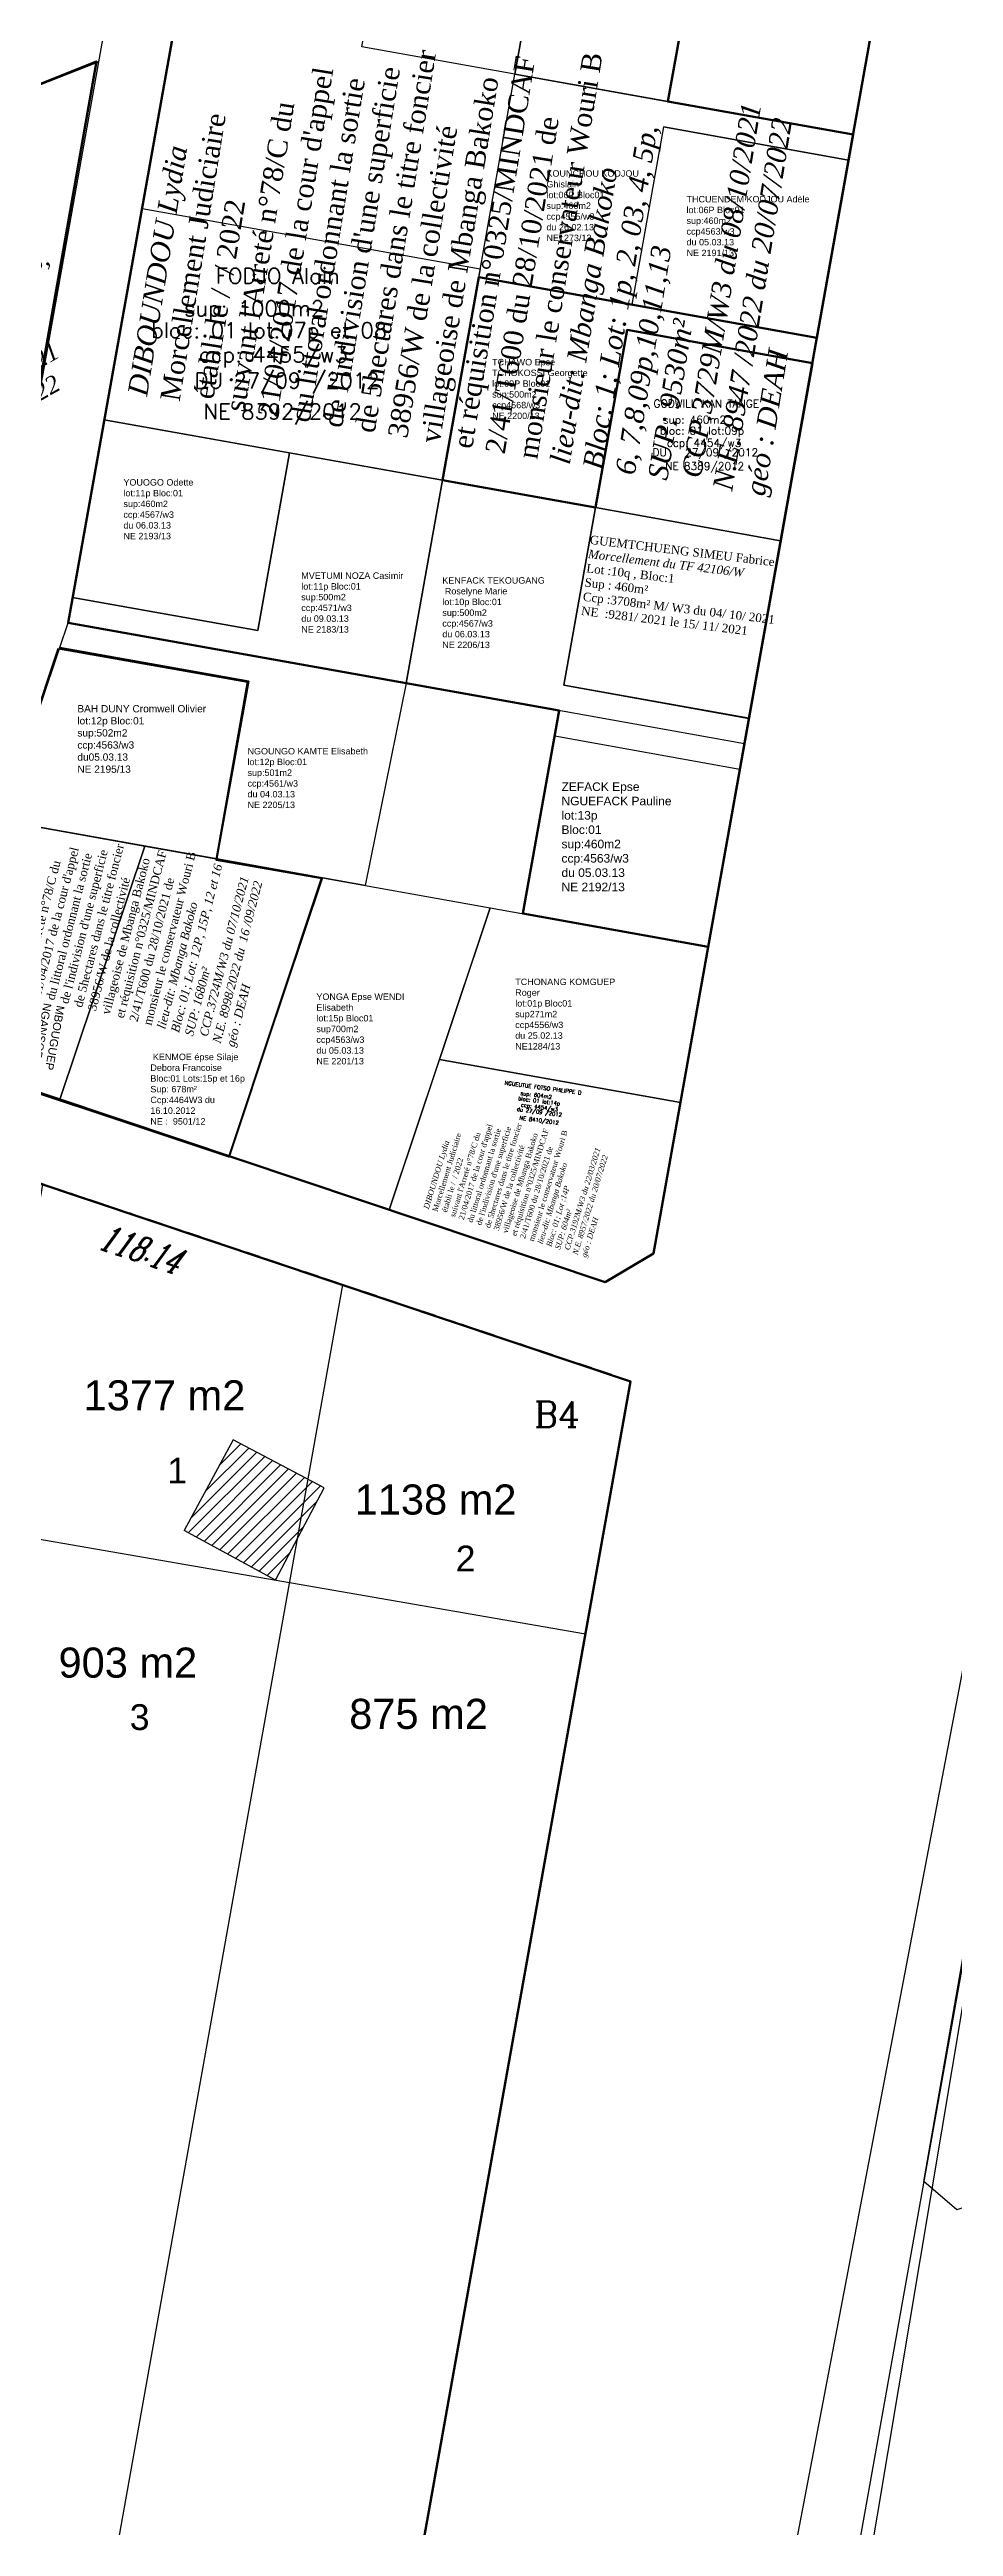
# Model space of a CAD drawing. Header units: millimetres. Extents: x 587399 to 927168, y 438565 to 1444955.
# Drawn here: x 923208.7 to 923313.9, y 1443090.1 to 1443378.3 of the extents above; entities that cross this region are included whole.
import ezdxf
from ezdxf.enums import TextEntityAlignment as Align

# ---------------------------------------------------------------- set-up
doc = ezdxf.new("R2010")
doc.units = ezdxf.units.MM
doc.header["$LTSCALE"] = 2
doc.linetypes.add('Parcelle', pattern=[1.2, 0.8, -0.4])
for name, color, linetype in [('CONTOUR', 130, 'Continuous'), ('end maj 26 02 2021', 7, 'Continuous'), ('MAJ NOV 2021', 7, 'Continuous')]:
    doc.layers.add(name, color=color, linetype=linetype)
doc.styles.add('Arial 3.0', font='arial.ttf', dxfattribs={"width": 0.99, "height": 1.5})
doc.styles.add('Arial 4.0', font='arial.ttf', dxfattribs={"width": 0.99, "height": 0.8})
doc.styles.add('FONT1', font='romanc.shx', dxfattribs={"width": 0.7, "oblique": 18, "height": 3})
doc.styles.add('Romanc 5.5', font='Romanc.shx', dxfattribs={"width": 0.99, "height": 27.5})
doc.styles.add('RomanS', font='romans.shx')
doc.styles.get("Standard").update_dxf_attribs({"font": 'arial.ttf'})

msp = doc.modelspace()

# ---------------------------------------------------------------- hatches: boundary and pattern name
at = {"layer": 'end maj 26 02 2021', "lineweight": -3}
h = msp.add_hatch(dxfattribs=at)
h.set_pattern_fill('ANSI31', scale=8, style=0)
h.set_pattern_definition([(45, (0, 0), (-0.7071067812, 0.7071067812), [])])
h.paths.add_polyline_path([(923240.675, 1443210.964), (923230.088, 1443216.54), (923224.384, 1443205.976), (923235.023, 1443200.2)])

# ---------------------------------------------------------------- linework, layer by layer
at = {"color": 3, "lineweight": 50, "flags": 128}
msp.add_lwpolyline([(923229.462, 1443415.862), (923234.995, 1443422.613), (923274.04, 1443437.954), (923271.319, 1443422.72), (923284.922, 1443420.291), (923286.755, 1443430.556), (923312.528, 1443425.954), (923305.953, 1443389.109), (923284.391, 1443392.959), (923280.695, 1443372.287), (923302.256, 1443368.437), (923298.039, 1443344.81), (923258.662, 1443351.842), (923254.443, 1443328.215), (923272.259, 1443325.034), (923275.948, 1443345.707), (923297.509, 1443341.857), (923285.378, 1443273.932), (923263.818, 1443277.782), (923268.037, 1443301.408), (923210.846, 1443311.621)], close=True, dxfattribs=at)
at = {"layer": 'CONTOUR', "lineweight": 70, "flags": 128}
msp.add_lwpolyline([(923201.261, 1443371.848), (923214.168, 1443376.946), (923204.373, 1443321.517)], dxfattribs=at)
at = {"layer": 'CONTOUR', "lineweight": 40, "flags": 128}
msp.add_lwpolyline([(923209.747, 1443308.63), (923231.754, 1443304.741), (923228.1, 1443284.061), (923240.378, 1443281.892), (923229.582, 1443249.463), (923193.995, 1443261.311)], close=True, dxfattribs=at)
at = {"layer": 'end maj 26 02 2021', "linetype": 'ByBlock', "lineweight": 50}
for p, q in [((923331.038, 1443529.594), (923279.003, 1443238.215)), ((923273.383, 1443234.881), (923175.677, 1443267.606)), ((923279.003, 1443238.215), (923273.383, 1443234.881))]:
    msp.add_line(p, q, dxfattribs=at)
at = {"layer": 'end maj 26 02 2021', "color": 7, "lineweight": 0}
msp.add_line((923276.347, 1443223.342), (923164.323, 1443260.865), dxfattribs=at)
at = {"layer": 'end maj 26 02 2021', "color": 7}
for p, q in [((923276.347, 1443223.342), (923164.323, 1443260.865)), ((923276.347, 1443223.342), (923269.89, 1443187.186)), ((923230.088, 1443216.54), (923224.384, 1443205.976)), ((923240.675, 1443210.964), (923230.088, 1443216.54)), ((923235.023, 1443200.2), (923240.675, 1443210.964)), ((923235.023, 1443200.2), (923224.384, 1443205.976))]:
    msp.add_line(p, q, dxfattribs=at)
at = {"layer": 'end maj 26 02 2021', "linetype": 'ByBlock'}
msp.add_line((923241, 1442741), (923327.3, 1443224.25), dxfattribs=at)
at = {"layer": 'end maj 26 02 2021', "color": 7, "linetype": 'ByBlock'}
msp.add_line((923327.3, 1443224.25), (923257.891, 1442809.918), dxfattribs=at)
at = {"layer": 'end maj 26 02 2021', "color": 150}
msp.add_line((923200.969, 1443206.11), (923271.103, 1443193.978), dxfattribs=at)
at = {"layer": 'end maj 26 02 2021', "color": 2, "linetype": 'ByBlock', "lineweight": 30}
msp.add_lwpolyline([(923182.953, 1442498.138), (923373.219, 1443494.474), (923374.079, 1443512.513), (923374.024, 1443525.983), (923376.881, 1443537.277), (923383.165, 1443548.044), (923394.767, 1443555.097), (923601.592, 1443641.276), (923616.593, 1443642.466), (923626.35, 1443637.457), (923635.06, 1443626.737), (923644.252, 1443611.185), (923896.918, 1442962.277), (923935.141, 1442863.592), (923957.85, 1442809.847), (923972.548, 1442778.381), (923990.796, 1442745.626), (924016.972, 1442698.596), (924028.818, 1442680.362), (924035.937, 1442657.451), (924041.887, 1442629.718), (924040.934, 1442570.89), (924038.26, 1442499.365)], dxfattribs=at)
at = {"layer": 'end maj 26 02 2021', "linetype": 'ByBlock', "lineweight": -3, "ltscale": 0.0014, "flags": 128}
msp.add_lwpolyline([(923332.27, 1443536.49), (923279, 1443238.22)], dxfattribs=at)
at = {"layer": 'end maj 26 02 2021', "linetype": 'ByBlock', "flags": 128}
for points in [[(923227.723, 1443406.126), (923267.1, 1443399.094), (923262.881, 1443375.468), (923245.067, 1443378.649), (923248.759, 1443399.322), (923227.196, 1443403.173)], [(923227.723, 1443406.126), (923267.1, 1443399.094), (923262.881, 1443375.468), (923245.067, 1443378.649), (923248.759, 1443399.322), (923227.196, 1443403.173)], [(923284.386, 1443392.96), (923305.95, 1443389.109), (923302.258, 1443368.436), (923280.695, 1443372.287)], [(923262.881, 1443375.468), (923302.258, 1443368.436), (923301.731, 1443365.483), (923280.167, 1443369.333), (923276.476, 1443348.66), (923258.662, 1443351.842)], [(923262.881, 1443375.468), (923302.258, 1443368.436), (923301.731, 1443365.483), (923280.167, 1443369.333), (923276.476, 1443348.66), (923258.662, 1443351.842)], [(923219.461, 1443359.85), (923258.838, 1443352.826), (923254.443, 1443328.215), (923215.066, 1443335.247)], [(923258.662, 1443351.842), (923298.039, 1443344.81), (923297.511, 1443341.856), (923297.511, 1443341.856), (923275.948, 1443345.707), (923272.256, 1443325.034), (923254.443, 1443328.215)], [(923275.948, 1443345.707), (923297.511, 1443341.856), (923293.82, 1443321.183), (923272.256, 1443325.034)], [(923236.629, 1443331.397), (923254.443, 1443328.215), (923250.223, 1443304.589), (923210.846, 1443311.621), (923211.374, 1443314.575), (923232.937, 1443310.724)], [(923254.443, 1443328.215), (923272.256, 1443325.034), (923268.565, 1443304.361), (923290.128, 1443300.51), (923289.6, 1443297.557), (923250.223, 1443304.589)], [(923210.846, 1443311.621), (923250.223, 1443304.589), (923245.454, 1443281.061), (923228.19, 1443284.144), (923231.882, 1443304.817), (923209.883, 1443308.746)], [(923209.882, 1443308.746), (923231.882, 1443304.817), (923228.19, 1443284.144), (923203.141, 1443288.618)], [(923267.51, 1443298.455), (923289.073, 1443294.604), (923285.381, 1443273.931), (923263.818, 1443277.782)], [(923203.141, 1443288.618), (923219.793, 1443285.644), (923209.911, 1443256.141), (923194.043, 1443261.456)], [(923203.141, 1443288.618), (923219.793, 1443285.644), (923209.911, 1443256.141), (923194.043, 1443261.456)], [(923219.793, 1443285.644), (923240.464, 1443281.952), (923229.609, 1443249.543), (923209.911, 1443256.141)], [(923240.464, 1443281.952), (923260.015, 1443278.461), (923248.239, 1443243.303), (923229.609, 1443249.543)]]:
    msp.add_lwpolyline(points, close=True, dxfattribs=at)
at = {"layer": 'end maj 26 02 2021', "linetype": 'ByBlock', "lineweight": -3, "ltscale": 0.0014, "flags": 128}
msp.add_lwpolyline([(923218.496, 1443399.96), (923214.379, 1443376.908), (923201.463, 1443371.833), (923194.155, 1443390.431)], close=True, dxfattribs=at)
at = {"layer": 'end maj 26 02 2021', "color": 3, "linetype": 'ByBlock', "lineweight": -3, "ltscale": 0.0014, "flags": 128}
msp.add_lwpolyline([(923284.386, 1443392.96), (923305.95, 1443389.109), (923302.256, 1443368.436), (923280.695, 1443372.287)], close=True, dxfattribs=at)
at = {"layer": 'end maj 26 02 2021', "color": 250, "linetype": 'ByBlock', "flags": 128}
msp.add_lwpolyline([(923214.379, 1443376.908), (923204.483, 1443321.497), (923190.866, 1443313.11), (923163.809, 1443357.038)], close=True, dxfattribs=at)
at = {"layer": 'end maj 26 02 2021', "linetype": 'ByBlock', "flags": 128}
msp.add_lwpolyline([(923280.167, 1443369.333), (923301.731, 1443365.483), (923298.039, 1443344.81), (923276.476, 1443348.66), (923276.476, 1443348.66)], dxfattribs=at)
at = {"layer": 'end maj 26 02 2021', "linetype": 'ByBlock', "elevation": 923236.629, "flags": 128}
msp.add_lwpolyline([(923215.066, 1443335.247), (923236.629, 1443331.397), (923232.937, 1443310.724), (923211.374, 1443314.575)], close=True, dxfattribs=at)
at = {"layer": 'end maj 26 02 2021', "linetype": 'ByBlock', "lineweight": 50, "elevation": -1.484, "flags": 128}
msp.add_lwpolyline([(922749.78, 1442651.98), (922680.93, 1442789.62), (922630.47, 1442890.75), (922594.4, 1442963.04), (922520.17, 1443111.88), (922558.78, 1443132.57), (922636.37, 1443180.55), (922710.2, 1443223.82), (922819.826, 1443291.479), (922919.12, 1443130.165), (923164.323, 1443260.865), (923276.347, 1443223.342), (923264.015, 1443154.291), (923186.652, 1442721.081)], dxfattribs=at)
at = {"layer": 'end maj 26 02 2021', "color": 7, "flags": 128}
for points in [[(922749.78, 1442651.98), (922680.93, 1442789.62), (922630.47, 1442890.75), (922594.4, 1442963.04), (922520.17, 1443111.88), (922558.78, 1443132.57), (922636.37, 1443180.55), (922710.2, 1443223.82), (922819.826, 1443291.479), (922919.12, 1443130.165), (923164.323, 1443260.865), (923276.347, 1443223.342), (923264.015, 1443154.291), (923186.652, 1442721.081)], [(922819.826, 1443291.479), (922919.12, 1443130.165), (923164.323, 1443260.865), (923276.347, 1443223.342)], [(922819.826, 1443291.479), (922919.12, 1443130.165), (923164.323, 1443260.865), (923276.347, 1443223.342), (923264.015, 1443154.291), (923186.652, 1442721.081)], [(922819.826, 1443291.479), (922919.12, 1443130.165), (923164.323, 1443260.865), (923276.347, 1443223.342), (923264.015, 1443154.291), (923186.652, 1442721.081), (923137.832, 1442438.846), (923131.714, 1442436.923), (923080.257, 1442488.904)], [(922819.826, 1443291.479), (922919.12, 1443130.165), (923164.323, 1443260.865), (923276.347, 1443223.342), (923264.015, 1443154.291), (923186.652, 1442721.081)], [(923276.347, 1443223.342), (923164.323, 1443260.865), (922919.12, 1443130.165), (922824.02, 1443284.666)]]:
    msp.add_lwpolyline(points, dxfattribs=at)
at = {"layer": 'end maj 26 02 2021', "color": 3, "lineweight": 30, "elevation": -1.484, "flags": 128}
msp.add_lwpolyline([(922749.78, 1442651.98), (922680.93, 1442789.62), (922630.47, 1442890.75), (922594.4, 1442963.04), (922520.17, 1443111.88), (922558.78, 1443132.57), (922636.37, 1443180.55), (922710.2, 1443223.82), (922819.826, 1443291.479), (922919.12, 1443130.165), (923164.323, 1443260.865), (923276.347, 1443223.342), (923264.015, 1443154.291), (923186.652, 1442721.081)], dxfattribs=at)
at = {"layer": 'end maj 26 02 2021', "linetype": 'ByBlock', "ltscale": 0.0014, "flags": 128}
for points in [[(923260.015, 1443278.461), (923285.381, 1443273.931), (923282.141, 1443255.786), (923254.097, 1443260.795)], [(923254.098, 1443260.795), (923282.141, 1443255.786), (923279.003, 1443238.215), (923273.383, 1443234.881), (923248.239, 1443243.303)], [(923254.098, 1443260.795), (923282.141, 1443255.786), (923279.003, 1443238.215), (923273.383, 1443234.881), (923248.239, 1443243.303)]]:
    msp.add_lwpolyline(points, close=True, dxfattribs=at)
at = {"layer": 'end maj 26 02 2021', "color": 7, "linetype": 'Parcelle', "lineweight": 40, "flags": 128}
msp.add_lwpolyline([(923276.347, 1443223.342), (923164.323, 1443260.865), (922919.12, 1443130.165)], dxfattribs=at)
at = {"layer": 'end maj 26 02 2021', "color": 150, "flags": 128}
msp.add_lwpolyline([(923207.914, 1443246.264), (923276.347, 1443223.342), (923208.449, 1442843.14), (923141.628, 1442834.971), (923137.517, 1442839.291), (923156.482, 1442948.929), (923159.949, 1442951.374), (923173.745, 1442948.987), (923174.597, 1442953.914), (923160.802, 1442956.301), (923158.357, 1442959.768)], close=True, dxfattribs=at)
msp.add_lwpolyline([(923242.8, 1443234.579), (923214.639, 1443076.889)], dxfattribs=at)
at = {"layer": 'end maj 26 02 2021', "linetype": 'ByBlock', "lineweight": 30, "ltscale": 0.0014, "flags": 128}
msp.add_lwpolyline([(923352.44, 1443187.44), (923359.61, 1443142.3), (923314.33, 1443126.95), (923310.48, 1443130.25), (923318.65, 1443176.82)], close=True, dxfattribs=at)
at = {"layer": 'MAJ NOV 2021', "flags": 128}
for points in [[(923267.109, 1443399.094), (923306.475, 1443392.064), (923305.951, 1443389.116), (923284.387, 1443392.96), (923280.694, 1443372.291), (923262.881, 1443375.471)], [(923267.114, 1443399.094), (923306.48, 1443392.064), (923305.955, 1443389.117), (923284.392, 1443392.961), (923280.699, 1443372.292), (923262.886, 1443375.472)], [(923272.26, 1443325.036), (923293.821, 1443321.186), (923290.129, 1443300.513), (923268.569, 1443304.363)]]:
    msp.add_lwpolyline(points, close=True, dxfattribs=at)

# ---------------------------------------------------------------- texts
at = {"color": 250, "attachment_point": 1}
for s, insert, char_height, width, rotation in [("\\A1;{\\fTimes New Roman|b0|i1|c0|p18;\\C7;DIBOUNDOU Lydia\\P\\A0;\\fTimes New Roman|b0|i0|c0|p18;\\C1;Morcellement Judiciaire  \\P établi le /  / 2022\\Psuivant l'Arreté n°78/C du \\P21/04/2017 de la cour d'appel\\Pdu littoral ordonnant la sortie \\Pde l'indivision d'une superficie\\Pde 5hectares dans le titre foncier\\P38956/W de la collectivité\\Pvillageoise de Mbanga Bakoko\\Pet réquisition n°0325/MINDCAF\\P2/41/T600 du 28/10/2021 de \\Pmonsieur le conservateur Wouri B\\A1;\\fTimes New Roman|b0|i1|c0|p18;\\P\\C7;lieu-dit: Mbanga Bakoko\\P\\C256;Bloc: 01; Lot: 17P, 18, 20P, 21, 23,\\P 25 et 26 \\PSUP: 5168m²\\P CCP.3729M/W3 du 08/10/2021\\PN.E. 5947/2022 du 20/08/2022\\P\\C1;géo : DEAH}", (923147.05, 1443374.345), 2, 53.17525, 29.58016), ("\\A1;{\\fTimes New Roman|b0|i1|c0|p18;\\C7;DIBOUNDOU Lydia\\P\\A0;\\fTimes New Roman|b0|i0|c0|p18;\\C1;Morcellement Judiciaire  \\P établi le /  / 2022\\Psuivant l'Arreté n°78/C du \\P21/04/2017 de la cour d'appel\\Pdu littoral ordonnant la sortie \\Pde l'indivision d'une superficie\\Pde 5hectares dans le titre foncier\\P38956/W de la collectivité\\Pvillageoise de Mbanga Bakoko\\Pet réquisition n°0325/MINDCAF\\P2/41/T600 du 28/10/2021 de \\Pmonsieur le conservateur Wouri B\\A1;\\fTimes New Roman|b0|i1|c0|p18;\\P\\C7;lieu-dit: Mbanga Bakoko\\P\\C256;Bloc: 1; Lot: 1p, 2, 03, 4, 5p, \\P6, 7,8,09p,10,11,13\\PSUP: 9530m²\\P CCP.3729M/W3 du 08/10/2021\\PN.E. 8947 /2022 du 20/07/2022\\P\\C1;géo : DEAH}", (923217.778, 1443338.275), 2.3, 75.6382, 80.82192), ("\\A1;{\\fTimes New Roman|b0|i1|c0|p18;\\C7;D\\H0.6667x;IBOUNDOU Lydia\\P\\A0;\\fTimes New Roman|b0|i0|c0|p18;\\C1;Morcellement Judiciaire\\P  établi le /  / 2022\\Psuivant l'Arreté n°78/C du \\P21/04/2017 de la cour d'appel\\Pdu littoral ordonnant la sortie \\Pde l'indivision d'une superficie\\Pde 5hectares dans le titre foncier\\P38956/W de la collectivité\\Pvillageoise de Mbanga Bakoko\\Pet réquisition n°0325/MINDCAF\\P2/41/T600 du 28/10/2021 de \\Pmonsieur le conservateur Wouri B\\A1;\\fTimes New Roman|b0|i1|c0|p18;\\C7;\\Plieu-dit: Mbanga Bakoko\\P\\C256;Bloc: 01; Lot: 12P, 15P, 12 et 16 \\PSUP: 1680m²\\P CCP.3724M/W3 du 07/10/2021\\PN.E. 8998/2022 du  16 /09/2022\\P\\C1;géo : DEAH}", (923199.402, 1443270.18), 1.5, 48.92269, 75.47902), ("\\A1;{\\fTimes New Roman|b0|i1|c0|p18;\\C7;DIBOUNDOU Lydia\\P\\A0;\\fTimes New Roman|b0|i0|c0|p18;\\C1;Morcellement Judiciaire  \\P établi le /  / 2022\\Psuivant l'Arreté n°78/C du \\P21/04/2017 de la cour d'appel\\Pdu littoral ordonnant la sortie \\Pde l'indivision d'une superficie\\Pde 5hectares dans le titre foncier\\P38956/W de la collectivité\\Pvillageoise de Mbanga Bakoko\\Pet réquisition n°0325/MINDCAF\\P2/41/T600 du 28/10/2021 de \\Pmonsieur le conservateur Wouri B\\A1;\\fTimes New Roman|b0|i1|c0|p18;\\C7;\\Plieu-dit: Mbanga Bakoko\\P\\C256;Bloc: 01; Lot :14P\\PSUP: 604m²\\P CCP.3192M/W3 du 22/03/2021\\PN.E. 8957/2022 du 20/07/2022\\P\\C1;géo : DEAH}", (923252.221, 1443243.534), 0.64, 22.01381, 72.9308)]:
    msp.add_mtext(s, dxfattribs=dict(at, insert=insert, char_height=char_height, width=width, rotation=rotation))
at = {"layer": 'end maj 26 02 2021', "linetype": 'ByBlock', "style": 'RomanS'}
for s, p in [('FODJO Alain', (923235.275, 1443352.896)), ('sup: 1000m2', (923232.52, 1443349.123)), ('bloc: 01 lot:07p et 08', (923234.253, 1443346.571)), ('ccp: 4455/w3', (923234.748, 1443343.742)), (' DU 27/09 /2012', (923235.725, 1443340.71)), ('NE 8392/2012', (923235.841, 1443337.11))]:
    msp.add_text(s, height=1.8, rotation=359.98926, dxfattribs=at).set_placement(p, align=Align.TOP_CENTER)
at = {"layer": 'end maj 26 02 2021', "color": 5, "linetype": 'ByBlock', "style": 'RomanS'}
for s, p in [('GODWILL KAN TANGE', (923285.165, 1443337.596)), ('bloc: 01 lot:09p', (923284.654, 1443334.434)), ('sup: 460m2', (923283.788, 1443335.709)), ('DU   27/09 /2012', (923285.042, 1443331.91)), ('ccp: 4454/w3', (923284.902, 1443333.019)), ('NE 8389/2012', (923284.975, 1443330.311))]:
    msp.add_text(s, height=0.9, rotation=359.98926, dxfattribs=at).set_placement(p, align=Align.TOP_CENTER)
at = {"layer": 'end maj 26 02 2021', "linetype": 'ByBlock', "ltscale": 0.0014, "style": 'RomanS'}
for s, p in [('NGUEUTUE FOTSO PHILIPPE D', (923266.19, 1443257.736)), ('bloc: 01 lot:14p', (923265.732, 1443256.201)), ('sup: 604m2', (923265.385, 1443256.89)), ('du 27/09 /2012', (923265.761, 1443254.925)), ('NE 8410/2012', (923265.735, 1443253.953)), ('ccp: 4454/w3', (923265.764, 1443255.484))]:
    msp.add_text(s, height=0.45, rotation=352.55681, dxfattribs=at).set_placement(p, align=Align.TOP_CENTER)
at = {"layer": 'end maj 26 02 2021', "color": 7, "style": 'FONT1', "oblique": 18, "width": 0.7}
msp.add_text('118.14', height=3, rotation=341.48147, dxfattribs=at).set_placement((923219.7, 1443240.207), align=Align.TOP_CENTER)
at = {"layer": 'end maj 26 02 2021', "color": 7, "style": 'Arial 4.0', "width": 0.99}
for s, p in [('1377 m2', (923222.074, 1443221.724)), ('1138 m2', (923253.644, 1443209.6)), ('903 m2', (923217.815, 1443190.62)), ('875 m2', (923251.661, 1443184.655))]:
    msp.add_text(s, height=3.5, dxfattribs=at).set_placement(p, align=Align.MIDDLE_CENTER)
at = {"layer": 'end maj 26 02 2021', "color": 7, "width": 0.99}
for s, style, p in [('B4', 'Romanc 5.5', (923267.797, 1443219.52)), ('1', 'Arial 3.0', (923223.565, 1443212.965)), ('2', 'Arial 3.0', (923257.138, 1443202.755)), ('3', 'Arial 3.0', (923219.186, 1443184.279))]:
    msp.add_text(s, height=3, dxfattribs=dict(at, style=style)).set_placement(p, align=Align.MIDDLE)
at = {"layer": 'end maj 26 02 2021', "linetype": 'ByBlock', "attachment_point": 1}
for s, insert, char_height, width in [('KOUNCHOU KODJOU Ghislain\\Plot:06P Bloc01\\Psup:460m2\\Pccp4555/w3\\Pdu 26.02.13\\PNE1273/13', (923266.549, 1443364.295), 0.75, 13.49), ('THCUENDEM KODJOU Adèle\\Plot:06P Bloc01\\Psup:460m2\\Pccp4563/w3\\Pdu 05.03.13\\PNE 2191/13', (923282.862, 1443361.302), 0.75, 21.81), ('TCHAWO Epse TCHOKOSSI Georgette\\Plot:09P Bloc01\\Psup:500m2\\Pccp4568/w3\\PNE 2200/13', (923260.23, 1443342.343), 0.75, 13.49), ('YOUOGO Odette\\Plot:11p Bloc:01\\Psup:460m2\\Pccp:4567/w3\\Pdu 06.03.13\\PNE 2193/13', (923217.299, 1443328.348), 0.75, 25.35), ('MVETUMI NOZA Casimir\\Plot:11p Bloc:01\\Psup:500m2\\Pccp:4571/w3\\Pdu 09.03.13\\PNE 2183/13', (923238.006, 1443317.494), 0.75, 25.35), ('KENFACK TEKOUGANG\\P Roselyne Marie\\Plot:10p Bloc:01\\Psup:500m2\\Pccp:4567/w3\\Pdu 06.03.13\\PNE 2206/13', (923254.428, 1443316.936), 0.75, 25.35), ('BAH DUNY Cromwell Olivier\\Plot:12p Bloc:01\\Psup:502m2\\Pccp:4563/w3\\Pdu05.03.13\\PNE 2195/13', (923211.935, 1443302.053), 0.84375, 14.25938), ('NGOUNGO KAMTE Elisabeth\\Plot:12p Bloc:01\\Psup:501m2\\Pccp:4561/w3\\Pdu 04.03.13\\PNE 2205/13', (923231.745, 1443297.064), 0.75, 25.35), ('ZEFACK Epse \\PNGUEFACK Pauline\\Plot:13p \\PBloc:01\\Psup:460m2\\Pccp:4563/w3\\Pdu 05.03.13\\PNE 2192/13', (923268.304, 1443293.056), 1, 25.35), ('YONGA Epse WENDI Elisabeth\\Plot:15p Bloc01\\Psup700m2\\Pccp4563/w3\\Pdu 05.03.13\\PNE 2201/13', (923239.766, 1443268.488), 0.75, 13.49), ('TCHONANG KOMGUEP Roger\\Plot:01p Bloc01\\Psup271m2\\Pccp4556/w3\\Pdu 25.02.13\\PNE1284/13', (923262.917, 1443270.219), 0.75, 13.49), ('{\\fArial|b0|i0|c0|p34; KENMOE épse Silaje Debora Francoise\\PBloc:01 Lots:15p et 16p\\PSup: 678m²\\PCcp:4464W3 du 16.10.2012\\PNE :  9501/12}', (923220.437, 1443261.483), 0.75, 11.2059)]:
    msp.add_mtext(s, dxfattribs=dict(at, insert=insert, char_height=char_height, width=width))
at = {"layer": 'end maj 26 02 2021', "linetype": 'ByBlock', "insert": (923210.463, 1443266.983), "char_height": 0.93371, "width": 13.39565, "attachment_point": 1, "rotation": 259.61634}
msp.add_mtext('MBOUGUEP NGANSOP Oliver Micheal\\Plot:16p Bloc:01\\Psup:500m2\\Pccp4555/w3\\Pdu 26.02.13\\PNE1278/13', dxfattribs=at)
at = {"layer": 'MAJ NOV 2021', "insert": (923271.676, 1443321.816), "char_height": 1, "width": 22.17245, "attachment_point": 1, "rotation": 353.05868}
msp.add_mtext('{\\fTimes New Roman|b0|i0|c0|p18;GUEMTCHUENG SIMEU Fabrice\\P\\fTimes New Roman|b0|i1|c0|p18;\\C1;Morcellement du TF 42106/W\\P\\fTimes New Roman|b0|i0|c0|p18;\\C256;Lot :10q , Bloc:1\\PSup : 460m²\\PCcp :3708m² M/ W3 du 04/ 10/ 2021\\PNE  :9281/ 2021 le 15/ 11/ 2021}', dxfattribs=at)

doc.saveas('drawing.dxf')
